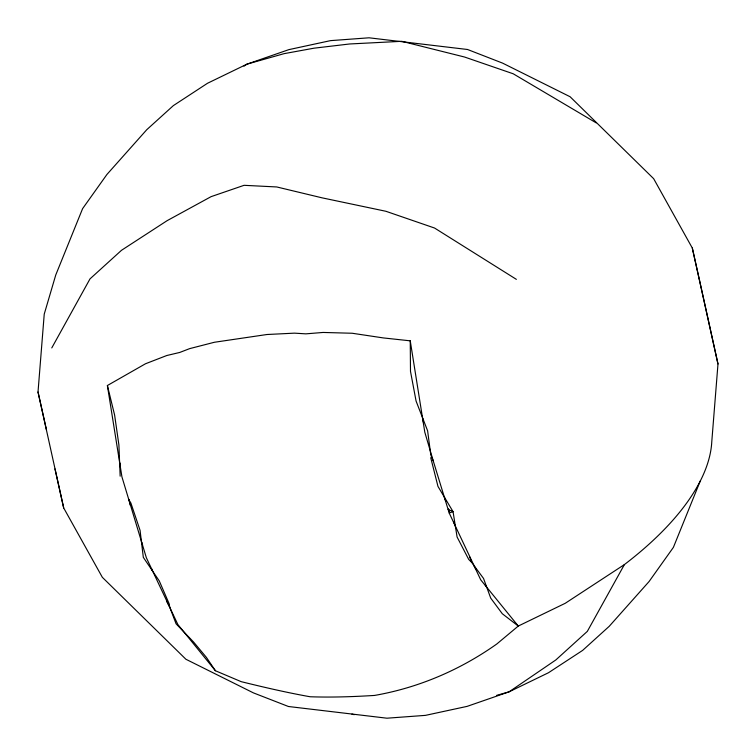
<?xml version="1.0" encoding="UTF-8"?>
<svg xmlns="http://www.w3.org/2000/svg" width="756" height="756" viewBox="0 0 756 756"><rect width="100%" height="100%" fill="white"/><g stroke="black" fill="none" stroke-linecap="round" stroke-linejoin="round"><path stroke-width="1.13" d="M430.731 457.701L437.97 486.41L453.052 511.651L457.087 537.006L468.72 559.44L471.659 562.398L483.538 578.453L490.72 598.119L502.305 613.74L518.276 626.053L496.881 643.932C460.281 669.873 418.777 687.714 374.541 695.435C353.099 696.748 331.61 697.505 310.13 696.758C286.968 692.628 264.042 687.298 241.202 681.666L215.413 670.742L177.858 624.513L146.333 557.682L121.933 476.875L107.38 385.522L145.502 363.759L166.811 355.509L179.72 352.457L189.68 348.62L214.373 342.27L266.962 334.511L294.49 333.15L305.83 333.85L323.114 332.451L352.211 333.254L383.33 337.923L410.243 340.833L410.489 371.328L416.074 401.058L427.612 430.816L430.797 454.951L433.169 460.669L449.187 512.993L480.712 579.824L518.276 626.053L565.242 603.288L624.399 564.581A295.076 131.563 -20.7 0 0 711.765 441.873L717.983 363.995L701.029 287.082L692.316 248.062L653.647 178.671L570.09 96.74L502.56 63.107L467.558 49.499L369.041 37.8L330.523 40.635L288.877 49.631L246.919 64.166L207.522 83.264L173.37 105.604L146.787 129.682L106.927 174.466L82.602 208.637L55.755 274.976L44.235 314.127L38.017 392.005L63.684 507.938L102.353 577.329L185.91 659.26L253.44 692.893L288.442 706.501L386.959 718.2L425.477 715.365L467.123 706.369L509.081 691.834L548.478 672.736L582.63 650.396L609.213 626.318L649.073 581.534L673.398 547.363L700.245 481.024M120.157 476.185L118.9 444.906L114.6 414.987L107.38 385.522M51.777 347.921L90.011 278.87L121.508 250.293L167.104 220.676L211.104 196.645L244.075 185.314L276.772 186.959L321.971 197.817L385.881 211.274L434.549 228.029L516.376 279.361M624.399 564.581L587.327 631.383L555.821 659.96L509.081 691.834L496.711 695.331M243.999 66.159L246.919 64.166L284.029 53.667L314.014 48.186L349.688 43.971L401.786 41.315L464.543 57.021L513.211 73.776L596.191 122.859M449.187 512.993L453.052 511.651L448.1 509.421M128.501 499.225L130.882 503.023L140.068 530.372L143.319 557.361L159.28 580.948L169.108 603.647L169.665 606.964L176.082 623.823L193.536 641.976L206.416 657.408L215.413 670.742M351.937 714.118L354.214 714.685M485.305 585.125L486.505 586.949M473.539 564.94L475.713 568.852M128.926 499.461L130.315 505.358M166.717 601.426L169.665 606.964M453.6 521.914L455.367 526.252M151.625 568.777L152.514 570.941M469.58 556.728L471.659 562.398M444.301 497.004L445.813 501.332M448.478 508.911L449.612 512.162M141.429 541.674L142.572 544.925M433.169 460.669L424.796 432.177L410.243 340.833M717.983 363.995L692.316 248.062M38.017 392.005L46.437 429.691M54.971 468.918L63.684 507.938M422.547 418.087L423.445 422.415M119.694 462.785L120.365 466.027"/></g></svg>
